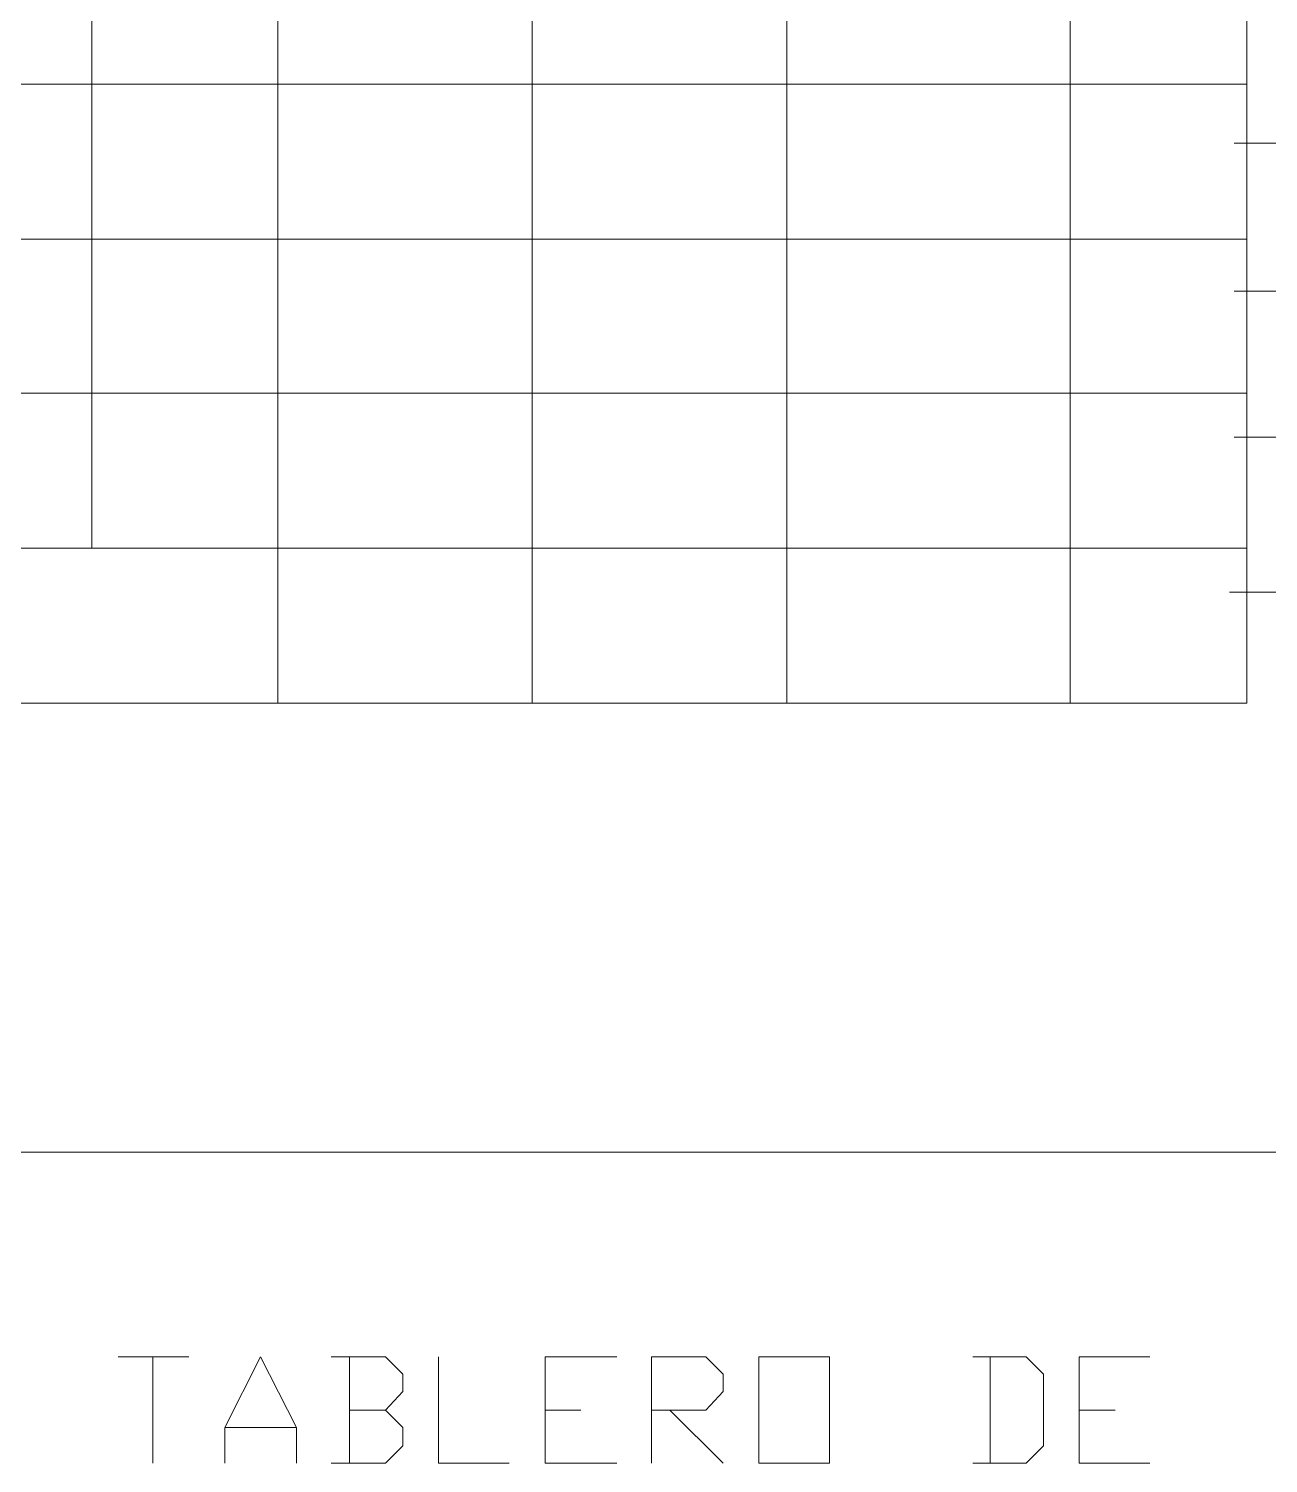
# Model space of a CAD drawing. Header units: millimetres. Extents: x 7 to 206, y 30 to 245.
# Drawn here: x 52.9 to 98.3, y 139.7 to 192.2 of the extents above; entities that cross this region are included whole.
import ezdxf

# ---------------------------------------------------------------- set-up
doc = ezdxf.new("R2010")
doc.units = ezdxf.units.MM
doc.header["$MEASUREMENT"] = 0
doc.layers.add('TABLA', color=7, linetype='CONTINUOUS')

msp = doc.modelspace()

# ---------------------------------------------------------------- linework, layer by layer
at = {"layer": 'TABLA', "color": 7, "linetype": 'Continuous', "lineweight": 18, "true_color": 0x000007}
for p, q in [((55.245, 221.446), (55.245, 173.228)), ((62.061, 221.446), (62.061, 167.555)), ((91.059, 221.446), (91.059, 167.555)), ((71.374, 216.704), (71.374, 167.555)), ((80.687, 216.704), (80.687, 167.555)), ((97.536, 190.204), (23.961, 190.204)), ((100.753, 188.045), (97.07, 188.045)), ((97.536, 184.531), (23.961, 184.531)), ((100.753, 182.626), (97.07, 182.626)), ((97.536, 178.901), (23.961, 178.901)), ((100.753, 177.292), (97.07, 177.292)), ((97.536, 173.228), (23.961, 173.228)), ((100.584, 171.619), (96.901, 171.619)), ((97.07, 167.555), (40.852, 167.555)), ((56.219, 143.637), (58.801, 143.637)), ((57.489, 143.637), (57.489, 139.742)), ((64.685, 143.637), (64.685, 139.742)), ((88.138, 143.637), (88.138, 139.742)), ((71.84, 141.69), (73.152, 141.69)), ((76.412, 141.69), (78.359, 139.742)), ((91.398, 141.69), (92.71, 141.69)), ((60.113, 141.055), (62.738, 141.055)), ((71.84, 139.742), (74.464, 139.742)), ((91.398, 139.742), (93.98, 139.742))]:
    msp.add_line(p, q, dxfattribs=at)
for points in [[(23.961, 167.555), (97.536, 167.555), (97.536, 221.446), (23.961, 221.446)], [(79.671, 139.742), (82.254, 139.742), (82.254, 143.637), (79.671, 143.637)]]:
    msp.add_lwpolyline(points, close=True, dxfattribs=at)
for points in [[(24.596, 151.13), (110.871, 151.13), (110.871, 157.649)], [(60.113, 139.742), (60.113, 141.055), (61.426, 143.637), (62.738, 141.055), (62.738, 139.742)], [(65.998, 141.69), (66.633, 142.367), (66.633, 143.002), (65.998, 143.637), (64.008, 143.637)], [(67.945, 143.637), (67.945, 139.742), (70.527, 139.742)], [(71.84, 139.742), (71.84, 143.637), (74.464, 143.637)], [(75.734, 139.742), (75.734, 143.637), (77.724, 143.637), (78.359, 143.002), (78.359, 142.367), (77.724, 141.69), (75.734, 141.69)], [(87.503, 139.742), (89.45, 139.742), (90.085, 140.377), (90.085, 143.002), (89.45, 143.637), (87.503, 143.637)], [(91.398, 139.742), (91.398, 143.637), (93.98, 143.637)], [(64.008, 139.742), (65.998, 139.742), (66.633, 140.377), (66.633, 141.055), (65.998, 141.69), (64.685, 141.69)]]:
    msp.add_lwpolyline(points, dxfattribs=at)

doc.saveas('drawing.dxf')
